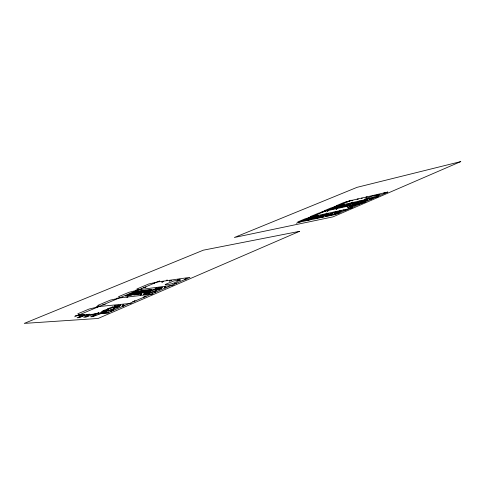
<?xml version="1.0" encoding="UTF-8"?>
<svg xmlns="http://www.w3.org/2000/svg" width="485" height="485" viewBox="0 0 485 485"><rect width="100%" height="100%" fill="white"/><g stroke="black" fill="none" stroke-linecap="round" stroke-linejoin="round"><path stroke-width="0.73" d="M339.7 205.476L340.676 205.119L340.094 205.307M333.662 214.194C333.353 213.018 339.906 212.351 337.79 212.788A8.336 0.806 -18.1 0 1 334.492 214L333.692 214.206M333.825 212.618C333.656 213.891 339.476 210.745 337.863 211.381A8.336 0.806 -18.1 0 0 334.65 212.272L333.844 212.594M332.643 214.522C333.019 213.164 326.908 216.389 328.539 215.776A8.336 0.806 -18.1 0 0 331.795 214.873L332.631 214.534M327.017 210.829L328.012 210.466L327.423 210.66M119.049 305.229L113.344 307.642A3.995 0.467 -20.3 0 0 113.047 307.714L112.714 307.757L115.533 306.029A10.803 1.267 -20.3 0 1 118.88 305.204L119.043 305.192M156.443 289.581A3.789 0.436 -19.8 0 0 156.4 289.545L161.911 287.247A10.246 1.182 -19.8 0 1 162.481 287.599L156.467 289.587M156.74 290.618L156.182 290.903A10.246 1.182 -19.8 0 1 151.872 292.503L151.12 292.685L153.133 291.255A3.789 0.436 -19.8 0 0 153.509 291.115L156.746 290.582M108.307 309.412L108.058 309.569A3.995 0.467 -20.3 0 0 107.797 309.703L101.868 311.522A10.803 1.267 -20.3 0 1 104.875 309.988L108.313 309.375M113.09 306.914L110.695 308.46A3.995 0.467 -20.3 0 0 110.301 308.612L107.306 309.06L107.919 308.69A10.803 1.267 -20.3 0 1 112.35 307.041L113.084 306.872M108.707 310.157L108.373 310.2A3.995 0.467 -20.3 0 1 108.076 310.273L102.353 312.783A10.803 1.267 -20.3 0 0 105.778 311.952L108.707 310.182M119.746 306.29L119.656 306.356A10.803 1.267 -20.3 0 1 116.685 307.89L113.357 308.351A3.995 0.467 -20.3 0 0 113.666 308.193L119.74 306.241M151.181 291.976L148.713 293.51A10.246 1.182 -19.8 0 1 145.324 294.365L150.483 292.073A3.789 0.436 -19.8 0 0 150.829 291.988L151.181 291.934M154.636 289.139L152.654 290.497A3.789 0.436 -19.8 0 0 152.278 290.636L149.144 291.17L149.683 290.842A10.246 1.182 -19.8 0 1 153.878 289.29L154.63 289.108M161.705 288.26L161.669 288.284A10.246 1.182 -19.8 0 1 159.019 289.684L155.54 290.248A3.789 0.436 -19.8 0 0 155.812 290.103L161.711 288.211M105.833 312.388L107.136 311.94L105.888 312.419M150.089 293.48L148.925 293.916L150.077 293.437M164.288 287.247L165.494 286.817L164.318 287.278M99.019 312.661L97.794 313.122M97.758 313.086L99.019 312.619M141.535 294.492L140.371 294.916M140.341 294.88L141.529 294.45M335.814 212.885L341.058 211.151M115.539 305.598L114.308 306.047M114.296 306.011L115.527 305.562M103.002 304.81L104.063 304.416M325.514 215.952L330.679 214.231M155.594 288.357L156.764 287.938L155.606 288.393M127.979 296.741L126.955 297.117M126.931 297.081L127.973 296.699M151.399 289.399L149.816 290.024L143.487 290.824M148.204 290.757L146.591 291.406L140.286 292.188M330.618 214.594L326.684 216.171A8.336 0.806 -18.1 0 1 325.405 216.231L330.625 214.558M367.224 199.693L362.174 201.245L365.848 199.771A8.112 0.752 -17.9 0 1 367.266 199.638M143.445 290.8L145.045 290.157L151.417 289.345M354.85 203.191L355.117 203.057A8.112 0.752 -17.9 0 1 358.221 201.924L359.009 201.718M140.244 292.158L141.85 291.509L148.198 290.715M137.025 293.522L138.643 292.873L144.973 292.128L143.336 292.788L137.037 293.558M362.259 201.53L367.345 199.85M133.787 294.898L135.412 294.243L141.711 293.522L140.068 294.183L133.824 294.928M136.37 293.195L134.769 293.831L128.737 294.565L130.307 293.898L136.37 293.152M167.155 280.136L166.191 280.482L167.155 280.094M140.492 289.594L141.79 289.108L141.099 289.333M133.151 294.559L131.562 295.195L125.524 295.917M135.054 291.861L136.631 291.23L142.76 290.479L141.171 291.115L135.066 291.885M352.116 204.773L357.215 203.191L353.48 204.688A8.112 0.752 -17.9 0 1 352.116 204.803M104.057 304.465L103.014 304.835M122.19 306.344L124.396 305.477M131.896 293.195L133.478 292.558L139.583 291.825L137.958 292.473L131.932 293.219M359.349 203.069L358.579 203.367A8.112 0.752 -17.9 0 1 355.359 204.27C352.85 205.525 359.142 201.815 359.373 203.039M125.518 295.886L127.118 295.244L133.151 294.516M360.288 202.354L364.362 201.36A8.112 0.752 -17.9 0 1 361.204 202.518L360.404 202.73M387.757 192.078L336.05 214.358L298.954 222.263L297.729 221.972L304.804 218.941L311.346 216.977M120.862 297.875L122.202 297.384L121.499 297.608M359.094 202.093L354.862 203.215M144.888 287.508L145.846 287.156M144.845 287.478L145.833 287.12M143.73 287.629L144.718 287.272L143.76 287.66M92.896 316.178L95.915 314.929L92.932 316.208M145.876 296.226L143.766 297.038L145.864 296.183M154.709 292.322L155.43 292.061L154.739 292.358M85.936 316.693L88.919 315.499L85.948 316.729M132.908 301.719L135.054 300.839L132.951 301.755M332.88 212.582L333.838 212.272L332.904 212.612M342.992 210.393L343.968 210.078M343.968 210.114L343.016 210.423M184.312 279.566L186.295 278.802L184.324 279.602M176.316 283.107L174.382 283.901L176.316 283.064M179.335 279.239L177.419 280.027L179.335 279.202M322.555 216.995L323.513 216.68M323.507 216.716L322.592 217.025M171.393 280.366L169.447 281.106L171.387 280.33M165.118 287.835L165.815 287.587L165.155 287.872M321.5 217.11L320.621 217.444L321.507 217.141M124.372 305.495L122.238 306.368M163.73 281.452L161.808 282.185L163.694 281.421M326.902 213.151L326.108 213.412L326.896 213.115M347.266 206.016L348.188 205.749L347.709 205.84M317.93 216.686L326.569 214.643M322.149 216.565L313.54 218.596M361.361 198.395L362.156 198.141L361.392 198.42M352.601 202.233L352.213 202.378M320.106 215.764L328.757 213.709L320.13 215.795M318.56 215.946L310.2 217.935M316.378 216.868L308.042 218.85M313.516 218.565L322.155 216.528M336.184 209.09L336.996 208.859L336.529 208.95M351.54 200.693L352.322 200.469L351.583 200.717M343.477 204.288L344.265 204.058M342.549 204.494L343.325 204.24M343.338 204.27L342.562 204.524M310.182 217.904L318.554 215.91M308.005 218.826L316.378 216.831M308.26 220.105L309.418 219.705L308.302 220.123M327.939 210.854L328.727 210.593L327.969 210.878M300.451 221.76L301.579 221.342L300.47 221.79M344.611 210.484L346.12 209.926L344.659 210.508M337.627 213.491L339.142 212.903M339.118 212.951L337.669 213.515M350.758 204.361L342.155 206.446L350.764 204.324M333.977 214.637L335.153 214.2L334.001 214.667M344.156 205.555L352.831 203.439L344.156 205.585M350.146 207.119L350.722 206.919M377.191 196.443L378.597 195.904L377.203 196.473M311.6 216.395L312.14 216.213L311.649 216.413M352.734 207.083L351.279 207.647L352.722 207.053M358.009 204.706L359.47 204.179M371.389 198.941L371.983 198.783M364.859 201.754L365.454 201.596L365.096 201.663M366.042 197.346L367.096 196.958L366.06 197.371M349.158 201.208L350.176 200.832M350.176 200.869L349.164 201.239M351.237 206.81L350.158 207.15M337.178 205.622L337.699 205.452L337.378 205.543M324.956 210.769L325.483 210.593L324.986 210.793M332.71 207.501L333.237 207.331L332.716 207.531M384.896 193.218L383.611 193.727L384.908 193.182M359.446 204.191L358.027 204.737M326.514 214.703L317.93 216.722M348.66 207.422L347.587 207.677L355.281 205.216L350.867 206.18L348.4 207.325M74.635 316.796L159.717 280.918M296.347 223.3L351.188 200.178M349.552 200.869L387.757 192.048M349.515 200.881L343.471 202.669L336.032 205.81L338.069 205.707M345.605 202.075L345.629 202.069M352.825 200.341L352.868 200.408M316.784 215.395C315.541 215.91 318.002 214.97 316.747 215.492M317.693 215.194C316.62 215.649 318.53 214.91 317.699 215.285M347.739 205.931L347.302 206.046M352.201 202.3L351.807 202.457L352.607 202.196M327.484 210.878C326.35 211.393 328.636 210.478 327.375 210.999M307.235 218.244L307.138 218.341M371.649 198.844L371.971 198.759M347.23 201.887L347.8 201.699L346.836 201.972M343.865 204.13L344.253 204.033M343.871 204.215L343.513 204.306M336.626 208.92L336.196 209.12M337.093 206.119L330.667 208.059L324.016 210.872L325.423 211.042M324.416 211.466L318.481 213.182L310.509 216.552L312.382 216.54M138.104 290.03L128.913 292.316L118.534 296.674L120.08 297.632M98.17 306.872L89.137 309.024L77.83 313.777L78.703 315.08L83.268 314.716L77.066 317.796L79.085 317.645L87.973 314.335L89.961 314.177L83.717 317.311L85.815 317.154L94.848 313.783L96.915 313.619L90.622 316.808L92.805 316.644L101.995 313.213L107.919 312.734L189.95 277.371L156.97 282.076L148.646 284.022L136.867 288.975L139.613 289.399M334.032 206.713L378.112 196.777M321.391 212.036L365.253 202.324M118.522 298.293L110.398 300.094L97.6 305.471L99.795 306.187M308.357 217.522L351.971 208.059M335.838 212.915L339.7 211.969A8.336 0.806 -18.1 0 0 341.064 211.175M135.897 290.103L173.266 285.228M330.637 214.2L326.878 215.128A8.336 0.806 -18.1 0 0 325.471 215.928M116.424 298.293L152.751 294.086M96.206 306.805L131.362 303.325M75.187 315.65L109.046 312.958M106.955 310.309L100.747 312.34A10.803 1.267 -20.3 0 0 100.922 312.898L106.991 310.382A3.995 0.467 -20.3 0 1 106.967 310.321M149.319 292.164L143.293 294.152A10.246 1.182 -19.8 0 0 143.754 294.547L149.38 292.225A3.789 0.436 -19.8 0 1 149.325 292.17M352.104 204.573L357.142 202.875L353.335 203.821A8.112 0.752 -17.9 0 0 352.08 204.549M362.259 201.56L366.151 200.59A8.112 0.752 -17.9 0 0 367.357 199.875M360.276 202.372L360.367 202.718M359.033 201.73L359.118 202.063M180.468 279.99L173.842 283.022C172.284 284.004 161.729 286.004 166.197 284.052L174 280.894L180.468 280.009M332.825 212.939C333.541 213.988 325.58 214.91 328.781 214.315A8.336 0.806 -18.1 0 1 332.019 213.127L332.807 212.927M379.973 194.449L373.365 197.237L364.508 199.226L371.298 196.37L379.973 194.449M108.282 311.055L109.04 310.915A10.803 1.267 -20.3 0 0 113.599 309.218L114.248 308.872L111.144 309.297A3.995 0.467 -20.3 0 1 110.75 309.442L108.288 311.043M114.442 307.514L114.436 307.526A3.995 0.467 -20.3 0 1 114.466 307.581L120.723 305.532A10.803 1.267 -20.3 0 0 120.395 305.053L114.454 307.502M160.499 287.466L155.23 289.697A3.789 0.436 -19.8 0 0 154.933 289.769L154.582 289.824L156.958 288.302A10.246 1.182 -19.8 0 1 160.305 287.453L160.493 287.441M144.136 293.48L149.98 291.643A3.789 0.436 -19.8 0 1 150.211 291.521L146.876 292.043A10.246 1.182 -19.8 0 0 144.209 293.419L144.148 293.467M123.76 304.792L122.499 305.259L123.724 304.762M341.07 210.908L335.875 212.569L339.73 210.975A8.336 0.806 -18.1 0 1 341.07 210.89M104.057 304.695L105.106 304.307L104.063 304.683M364.259 200.172C365.066 200.711 357.954 202.475 360.785 201.093A8.112 0.752 -17.9 0 1 363.962 200.196L364.247 200.147M153.387 283.47L154.206 283.355L153.387 283.47M113.126 310.333L110.883 311.212L113.12 310.339M333.686 214.534L332.746 214.794L333.644 214.503M83.147 315.135L82.868 315.335L84.572 314.607L83.147 315.135M82.171 316.02L79.273 317.22L82.147 315.99M359.482 203.3L360.428 203.033L359.512 203.288M359.906 201.16L359.052 201.445L359.9 201.129M369.206 199.123L370.14 198.856L369.206 199.123M349.309 205.555L350.225 205.3L349.309 205.555M340.021 207.307L348.691 205.21L340.033 207.301M324.374 215.613L315.783 217.65L324.356 215.583M338.421 207.519L330.036 209.562L338.409 207.495M332.067 208.665L340.476 206.622L332.067 208.665M314.201 217.789L305.853 219.772L314.177 217.765M316.978 218.244L318.057 217.832L316.99 218.238M312 218.723L303.658 220.699L311.988 218.735M354.893 202.597L346.254 204.706L354.887 202.566M342.531 205.779L334.141 207.829L342.531 205.749M336.172 206.931L344.538 204.888L336.19 206.919M354.662 205.173L355.705 204.937L354.693 205.161M352.086 205.743L353.219 205.464L352.116 205.731M383.368 193.376L384.447 193.012L383.399 193.363M357.16 199.377L358.191 199.032L357.184 199.365M299.584 231.315L98.115 318.457L24.25 323.398L203.342 250.175L299.584 231.315M460.75 161.602L332.983 216.868L234.4 237.48L357.081 187.325L460.75 161.602"/></g></svg>
